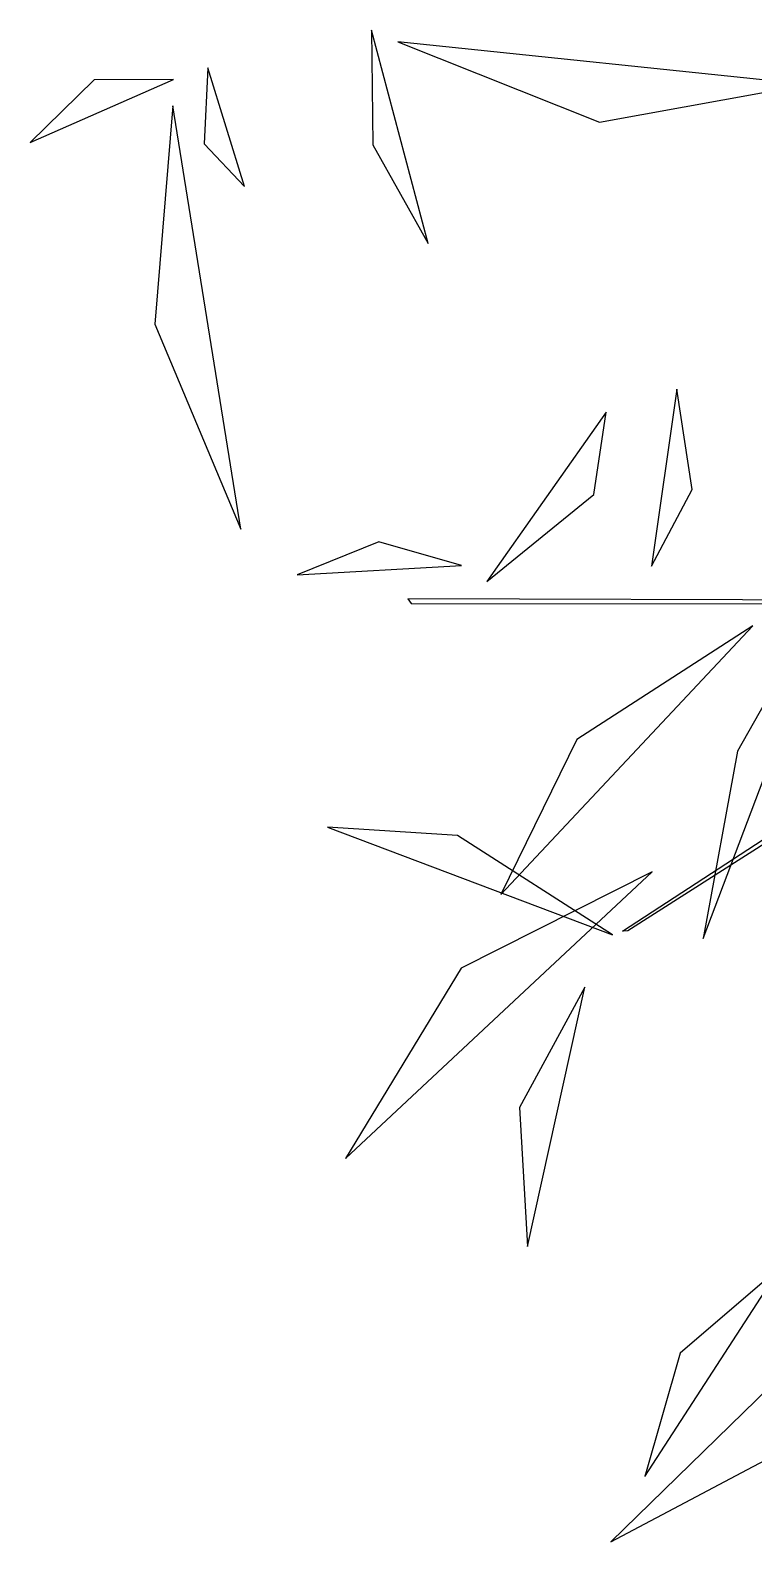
# Model space of a CAD drawing. Header units: centimetres. Extents: x 197412 to 267601, y -375791 to -305433.
# Drawn here: x 211818 to 212157, y -370357 to -369648 of the extents above; entities that cross this region are included whole.
import ezdxf

# ---------------------------------------------------------------- set-up
doc = ezdxf.new("R2010")
doc.units = ezdxf.units.CM
doc.layers.add('3-BAT C-Niveau 0', color=250, linetype='Continuous')

# ---------------------------------------------------------------- blocks, each defined once
blk = doc.blocks.new('Groupe-230-1')
at = {"linetype": 'Continuous'}
for points in [[(12953.627, -49764.309, -204.622), (12953.701, -49769.681, -205.073), (12956.287, -49774.311, -204.228), (12956.287, -49774.311, -204.228), (12953.627, -49764.309, -204.622)], [(12954.868, -49764.853, -204.308), (12964.318, -49768.623, -204.158), (12974.08, -49766.861, -202.667), (12974.08, -49766.861, -202.667), (12954.868, -49764.853, -204.308)], [(12944.35, -49766.614, -213.12), (12940.626, -49766.634, -210.706), (12937.634, -49769.567, -208.624), (12937.634, -49769.567, -208.624), (12944.35, -49766.614, -213.12)], [(12944.35, -49766.614, -213.12), (12940.626, -49766.634, -210.706), (12937.634, -49769.567, -208.624), (12937.634, -49769.567, -208.624), (12944.35, -49766.614, -213.12)], [(12945.953, -49766.078, -212.088), (12945.784, -49769.636, -209.869), (12947.677, -49771.644, -207.1), (12947.677, -49771.644, -207.1), (12945.953, -49766.078, -212.088)], [(12945.953, -49766.078, -212.088), (12945.784, -49769.636, -209.869), (12947.677, -49771.644, -207.1), (12947.677, -49771.644, -207.1), (12945.953, -49766.078, -212.088)], [(12944.317, -49767.855, -212.639), (12943.478, -49778.101, -211.07), (12947.513, -49787.706, -212.058), (12947.513, -49787.706, -212.058), (12944.317, -49767.855, -212.639)], [(12944.317, -49767.855, -212.639), (12943.478, -49778.101, -211.07), (12947.513, -49787.706, -212.058), (12947.513, -49787.706, -212.058), (12944.317, -49767.855, -212.639)]]:
    blk.add_polyline3d(points, dxfattribs=at)
blk = doc.blocks.new('Groupe-231-1')
at = {"linetype": 'Continuous', "flags": 128}
for points in [[(12976.356, -49791.214), (12976.266, -49791.048), (12955.339, -49790.981), (12955.501, -49791.193)], [(12965.659, -49806.557), (12965.405, -49806.567), (12987.195, -49792.349), (12987.37, -49792.695)]]:
    blk.add_lwpolyline(points, close=True, dxfattribs=at)
at = {"linetype": 'Continuous'}
for points in [[(12966.756, -49789.442, -218.456), (12968.675, -49785.852, -216.39), (12967.954, -49781.142, -215.426), (12967.954, -49781.142, -215.426), (12966.756, -49789.442, -218.456)], [(12959.035, -49790.164, -202.503), (12964.064, -49786.079, -200.112), (12964.638, -49782.225, -195.353), (12964.638, -49782.225, -195.353), (12959.035, -49790.164, -202.503)], [(12957.859, -49789.41, -211.603), (12953.984, -49788.312, -211.068), (12950.142, -49789.858, -211.099), (12950.142, -49789.858, -211.099), (12957.859, -49789.41, -211.603)], [(12975.988, -49788.967, -210.097), (12970.788, -49798.129, -209.965), (12969.181, -49806.911, -205.954), (12969.181, -49806.911, -205.954), (12975.988, -49788.967, -210.097)], [(12971.505, -49792.243, -221.243), (12963.263, -49797.583, -218.961), (12959.692, -49804.842, -214.315), (12959.692, -49804.842, -214.315), (12971.505, -49792.243, -221.243)], [(12964.932, -49806.743, -214.213), (12957.664, -49802.079, -211.427), (12951.569, -49801.687, -206.152), (12951.569, -49801.687, -206.152), (12964.932, -49806.743, -214.213)], [(12966.791, -49803.787, -223.194), (12957.844, -49808.301, -225.589), (12952.412, -49817.234, -225.789), (12952.412, -49817.234, -225.789), (12966.791, -49803.787, -223.194)], [(12966.791, -49803.787, -223.194), (12957.844, -49808.301, -225.589), (12952.412, -49817.234, -225.789), (12952.412, -49817.234, -225.789), (12966.791, -49803.787, -223.194)], [(12963.639, -49809.198, -215.728), (12960.573, -49814.838, -216.784), (12960.945, -49821.352, -215.224), (12960.945, -49821.352, -215.224), (12963.639, -49809.198, -215.728)], [(12963.639, -49809.198, -215.728), (12960.573, -49814.838, -216.784), (12960.945, -49821.352, -215.224), (12960.945, -49821.352, -215.224), (12963.639, -49809.198, -215.728)], [(12972.832, -49822.313, -174.84), (12968.099, -49826.363, -175.449), (12966.45, -49832.137, -176.763), (12966.45, -49832.137, -176.763), (12972.832, -49822.313, -174.84)], [(12982.512, -49825.858, -186.41), (12972.311, -49827.934, -187.612), (12964.847, -49835.205, -186.967), (12964.847, -49835.205, -186.967), (12982.512, -49825.858, -186.41)]]:
    blk.add_polyline3d(points, dxfattribs=at)
blk = doc.blocks.new('Groupe-242-1')
for name in ['Groupe-230-1', 'Groupe-231-1']:
    blk.add_blockref(name, (0, 0))

msp = doc.modelspace()

# ---------------------------------------------------------------- block references
at = {"layer": '3-BAT C-Niveau 0', "xscale": 10, "yscale": 10, "zscale": 10}
msp.add_blockref('Groupe-242-1', (82441.66, 127994.64), dxfattribs=at)

doc.saveas('drawing.dxf')
